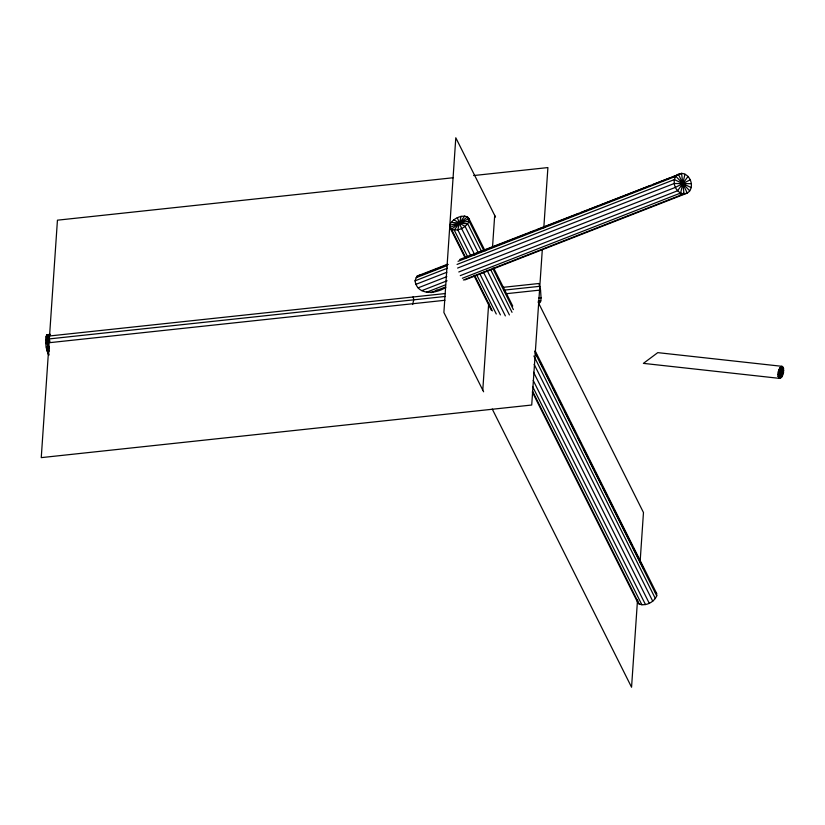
<?xml version="1.0" encoding="UTF-8"?>
<svg xmlns="http://www.w3.org/2000/svg" width="825" height="825" viewBox="0 0 825 825"><rect width="100%" height="100%" fill="white"/><g stroke="black" fill="none" stroke-linecap="round" stroke-linejoin="round"><path stroke-width="1.24" d="M780.77 378.046L780.852 366.671L781.976 366.321L783.544 368.301L783.513 372.653L781.894 376.829L779.646 378.386L643.407 363.371L657.773 352.636L781.976 366.321L779.646 378.386L778.078 376.406L777.872 374.385L778.769 369.775L780.852 366.671M47.922 353.77L48.438 336.095L47.489 334.641L46.654 334.744C44.89 341.354 45.695 349.161 48.871 355.235L47.489 334.641M464.898 279.923L687.235 193.112C695.32 188.028 690.731 173.9 681.574 173.353L459.618 259.514M482.78 390.122L488.73 302.775M492.494 247.541L494.691 215.418M542.303 249.727L531.723 405.023L41.25 457.627L57.441 220.182L453.142 177.746M543.799 227.906L547.903 167.578L473.632 175.55M640.056 562.629L643.469 512.531L538.127 302.156M539.333 302.631L540.179 302.528L540.788 300.867L541.066 297.907L540.54 290.029L538.911 283.501L502.611 287.389M47.015 350.965L49.345 338.9L48.438 336.095L445.376 293.535M684.967 174.168L680.625 193.04L462.371 278.262M485.079 250.841L468.961 218.656L467.414 216.913L464.65 216.109L461.103 216.367L457.803 229.824L470.467 255.121M445.768 287.389C436.281 293.896 417.182 295.866 415.047 280.84L416.192 277.664L418.976 275.375L422.225 274.519M778.707 377.819L782.925 366.898M412.634 304.518L413.758 299.826L413.17 296.691M464.918 257.431L449.945 227.545L449.842 225.122C451.595 220.358 456.421 217.604 461.103 216.367M532.269 391.927L637.612 602.302L639.158 604.044C645.81 606.458 654.081 602.24 656.731 595.836L656.628 593.412L535.167 350.852M778.078 376.406L783.544 368.301M688.029 176.426L677.562 190.781L460.278 275.622M464.65 216.109L454.255 230.093L467.497 256.534M46.283 347.243L48.18 344.933L45.849 343.169M435.012 291.596L436.93 290.018M777.872 374.385L783.75 370.322M690.298 179.767L675.293 187.44L458.793 271.972M416.677 276.272L447.655 264.175M422.978 274.323L443.334 266.382M445.727 265.444L448.119 264.505M464.877 257.967L515.161 238.332M517.553 237.394L525.938 234.125M528.33 233.186L534.322 230.845M536.714 229.917L578.614 213.551M581.006 212.623L586.998 210.282M589.39 209.344L597.764 206.075M600.167 205.136L650.44 185.501M652.843 184.573L669.601 178.025M671.993 177.097L681.574 173.353L684.018 193.854L463.382 280.005M416.192 277.664L447.294 265.516M458.061 261.319L675.83 176.282L678.356 174.096L687.235 193.112L684.018 193.854C676.036 193.205 671.529 182.841 675.83 176.282L689.772 190.915M415.047 280.84L447.459 268.187M457.06 264.433L674.355 179.592L691.237 187.615M415.728 284.419L446.83 272.271M457.607 268.063L674.169 183.511L691.433 183.697M418.12 287.853L446.83 276.643M421.864 290.627L447.078 280.778M426.391 292.308L445.582 284.811M680.171 194.669L683.77 193.267M431.011 292.648L445.397 287.028M449.842 225.122L469.064 221.079L483.45 249.82M50.49 334.331L46.654 334.744L49.139 351.306M445.314 296.443L49.345 338.9L50.078 342.623L444.912 300.279M504.58 290.08L539.818 286.306M506.179 293.71L540.54 290.029M538.55 298.176L541.066 297.907M538.251 301.135L540.788 300.867M451.213 222.389L467.703 223.812L481.522 251.398M778.119 372.054L783.513 372.653M453.822 219.77L465.083 226.432L478.325 252.873M655.081 591.669L656.628 593.412M778.769 369.775L782.863 374.942M495.526 217.088L455.802 137.775L443.891 312.469L483.615 391.793M493.721 268.084L512.717 306.023M468.569 219.213L467.414 216.913L451.492 229.288L465.888 258.029M478.933 239.9L480.078 242.199M497.929 277.839L499.073 280.139M503.683 289.338L504.838 291.637M534.765 351.409L537.075 356.008M539.952 361.752L542.829 367.507M545.707 373.251L550.316 382.449M553.193 388.193L556.071 393.948M558.948 399.692L561.825 405.436M564.702 411.19L569.312 420.379M570.457 422.678L575.066 431.877M577.943 437.632L580.821 443.376M583.698 449.12L588.308 458.318M589.462 460.618L594.062 469.817M595.217 472.117L601.549 484.76M602.693 487.059L607.303 496.258M608.458 498.558L613.058 507.746M614.212 510.046L632.053 545.686M633.208 547.986L643.572 568.673M492.669 268.207L513.387 309.592M535.27 353.275L656.731 595.836M490.731 269.785L512.026 312.324M533.899 356.008L655.37 598.558M486.956 270.115L509.407 314.944M534.167 364.372L652.75 601.188M474.849 254.987L461.608 228.546L457.298 217.656M483.481 272.229L505.364 315.913M533.569 372.24L649.275 603.302M479.686 273.508L500.404 314.892M533.218 380.418L645.48 604.581M476.706 274.921L496.279 314.005M532.548 386.43L641.922 604.849M474.519 275.272L492.37 310.912M532.661 391.38L639.158 604.044M474.127 275.828L491.391 310.313M492.247 409.035L631.558 687.225L637.519 599.878L637.612 602.302M45.757 339.364L49.149 347.16M46.045 336.404L49.098 348.593M779.728 367.878L781.894 376.829M469.064 221.079C466.403 227.483 458.143 231.701 451.492 229.288L449.945 227.545L468.961 218.656L469.064 221.079"/></g></svg>
